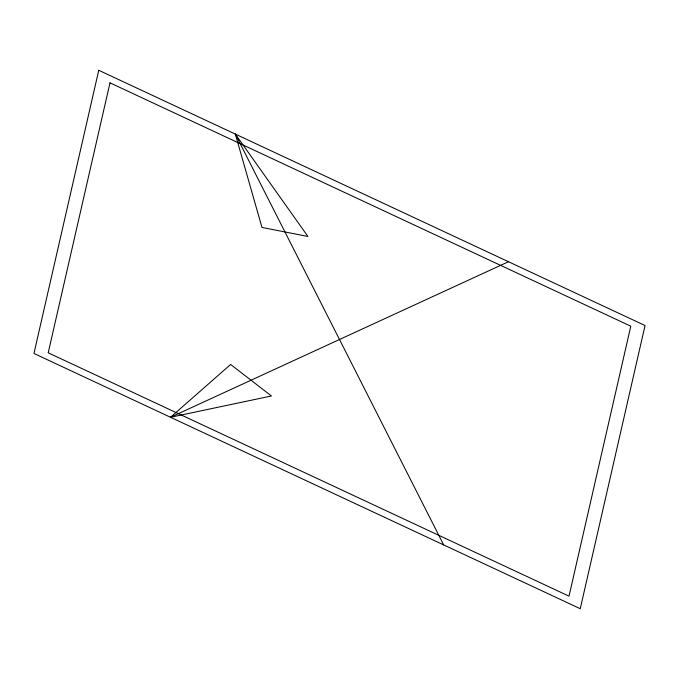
<?xml version="1.0" encoding="UTF-8"?>
<svg xmlns="http://www.w3.org/2000/svg" width="679" height="679" viewBox="0 0 679 679"><rect width="100%" height="100%" fill="white"/><g stroke="black" fill="none" stroke-linecap="round" stroke-linejoin="round"><path stroke-width="1.02" d="M170.522 417.271L230.631 364.462L271.43 395.976L170.522 417.271L508.478 261.729M235.324 134.094L307.935 236.47L261.984 227.44L235.324 134.094L443.676 544.906M98.752 70.276L33.95 353.462L580.248 608.724L645.05 325.538L98.752 70.276M109.99 82.838L48.209 352.808L569.01 596.162L630.791 326.192L109.99 82.838"/></g></svg>
